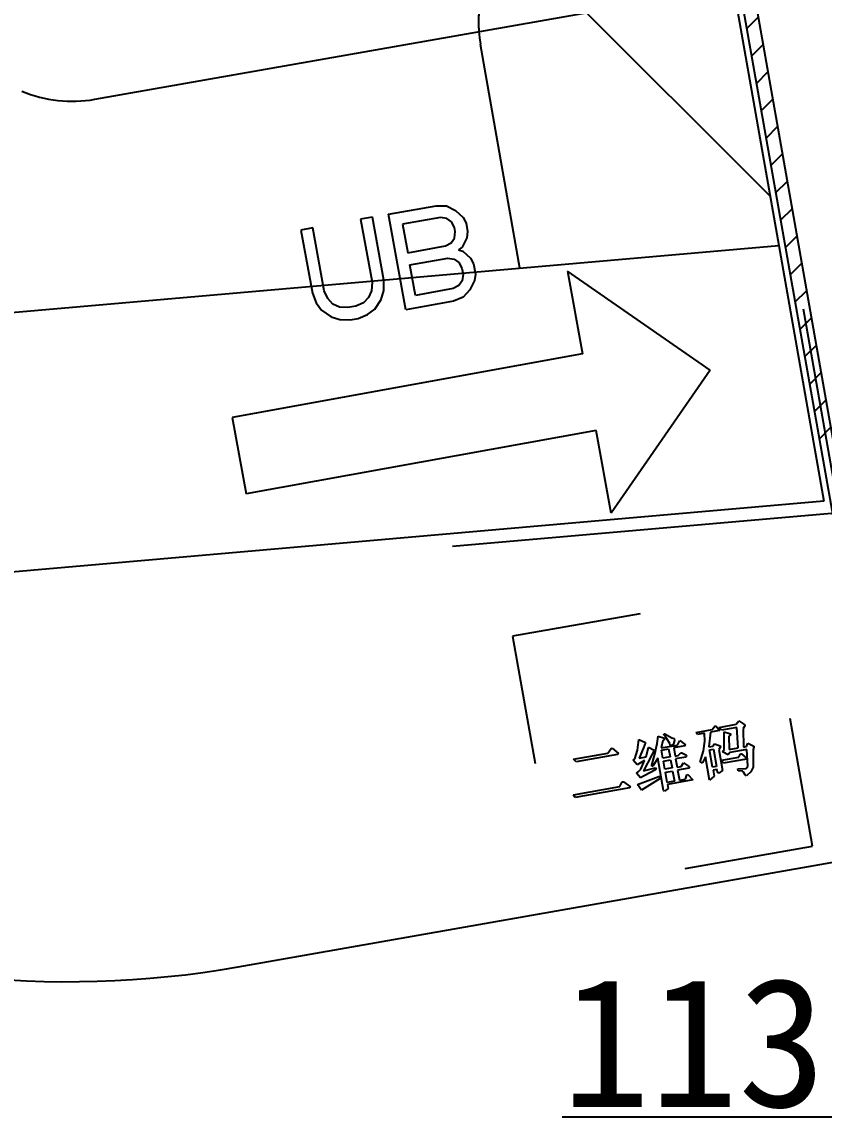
# Model space of a CAD drawing. Header units: millimetres. Extents: x 121 to 715, y 164 to 739.
# Drawn here: x 515.2 to 577.2, y 351.8 to 436.5 of the extents above; entities that cross this region are included whole.
import ezdxf

# ---------------------------------------------------------------- set-up
doc = ezdxf.new("R2010")
doc.units = ezdxf.units.MM
doc.layers.add('NW0323', color=7, linetype='Continuous')
doc.layers.add('標示線', color=3, linetype='Continuous', lineweight=0)
doc.styles.get("Standard").update_dxf_attribs({"font": ''})
doc.styles.get('Standard').set_extended_font_data('SimSun')
doc.dimstyles.new('ISO-25', dxfattribs={"dimtxt": 2.5, "dimasz": 2.5, "dimexe": 1.25, "dimexo": 0.625, "dimtad": 1, "dimtxsty": 'Standard', "dimcen": 2.5, "dimadec": 0, "dimazin": 0, "dimtfac": 1, "dimtmove": 0, "dimatfit": 3, "dimfxl": 1, "dimarcsym": 0})

# ---------------------------------------------------------------- blocks, each defined once
blk = doc.blocks.new('NW0323-A')
at = {"layer": 'NW0323', "color": 7}
for p, q in [((2044.357, 2863.84), (2060.804, 2866.739)), ((2044.357, 2863.84), (2060.804, 2866.739)), ((1993.137, 2856.173), (2054.929, 2861.579)), ((2054.929, 2861.579), (2055.627, 2857.625)), ((2055.627, 2857.625), (1993.137, 2852.158)), ((2046.572, 2850.42), (2063.165, 2853.346)), ((2046.572, 2850.42), (2063.165, 2853.346))]:
    blk.add_line(p, q, dxfattribs=at)
at = {"layer": 'NW0323', "color": 2}
for p, q in [((2050.783, 2866.353), (2054.795, 2862.342)), ((2054.439, 2864.937), (2054.611, 2865.109)), ((2054.513, 2864.514), (2054.686, 2864.686)), ((2054.588, 2864.09), (2054.761, 2864.263)), ((2054.663, 2863.667), (2054.835, 2863.84)), ((2054.737, 2863.244), (2054.91, 2863.417)), ((2054.812, 2862.821), (2054.985, 2862.994)), ((2054.886, 2862.398), (2055.059, 2862.57)), ((2048.896, 2862.061), (2049.634, 2862.194)), ((2049.634, 2862.194), (2049.794, 2862.191)), ((2049.794, 2862.191), (2049.934, 2862.119)), ((2049.934, 2862.119), (2050.049, 2862.01)), ((2054.961, 2861.975), (2055.134, 2862.147)), ((2048.65, 2862.016), (2048.466, 2861.983)), ((2048.466, 2861.983), (2048.642, 2861.009)), ((2048.827, 2861.043), (2048.65, 2862.016)), ((2049.164, 2860.585), (2048.896, 2862.061)), ((2049.699, 2862.011), (2049.115, 2861.906)), ((2049.115, 2861.906), (2049.195, 2861.466)), ((2049.797, 2861.997), (2049.699, 2862.011)), ((2049.87, 2861.945), (2049.797, 2861.997)), ((2049.918, 2861.856), (2049.87, 2861.945)), ((2050.049, 2862.01), (2050.097, 2861.921)), ((2050.097, 2861.921), (2050.119, 2861.796)), ((2047.728, 2861.849), (2047.543, 2861.816)), ((2047.543, 2861.816), (2047.72, 2860.842)), ((2047.904, 2860.876), (2047.728, 2861.849)), ((2049.915, 2861.694), (2049.929, 2861.794)), ((2049.929, 2861.794), (2049.918, 2861.856)), ((2050.119, 2861.796), (2050.106, 2861.696)), ((2049.195, 2861.466), (2049.779, 2861.572)), ((2049.779, 2861.572), (2049.865, 2861.62)), ((2049.865, 2861.62), (2049.915, 2861.694)), ((2050.106, 2861.696), (2050.036, 2861.553)), ((2055.036, 2861.551), (2055.208, 2861.724)), ((2050.036, 2861.553), (2049.98, 2861.511)), ((2049.98, 2861.511), (2050.048, 2861.491)), ((2050.048, 2861.491), (2050.163, 2861.382)), ((2049.229, 2861.278), (2049.813, 2861.383)), ((2049.314, 2860.807), (2049.229, 2861.278)), ((2049.813, 2861.383), (2049.911, 2861.369)), ((2049.911, 2861.369), (2049.984, 2861.317)), ((2049.984, 2861.317), (2050.032, 2861.228)), ((2050.032, 2861.228), (2050.049, 2861.134)), ((2050.163, 2861.382), (2050.21, 2861.293)), ((2050.21, 2861.293), (2050.239, 2861.136)), ((2055.11, 2861.128), (2055.283, 2861.301)), ((2050.049, 2861.134), (2050.035, 2861.034)), ((2050.239, 2861.136), (2050.225, 2861.036)), ((2053.87, 2859.648), (2051.662, 2861.179)), ((2051.662, 2861.179), (2051.894, 2859.9)), ((2048.642, 2861.009), (2048.634, 2860.878)), ((2048.824, 2860.88), (2048.827, 2861.043)), ((2049.898, 2860.912), (2049.314, 2860.807)), ((2049.985, 2860.96), (2049.898, 2860.912)), ((2050.035, 2861.034), (2049.985, 2860.96)), ((2050.156, 2860.894), (2050.05, 2860.778)), ((2050.225, 2861.036), (2050.156, 2860.894)), ((2047.72, 2860.842), (2047.779, 2860.691)), ((2047.958, 2860.756), (2047.904, 2860.876)), ((2048.036, 2860.672), (2047.958, 2860.756)), ((2048.59, 2860.773), (2048.509, 2860.693)), ((2048.634, 2860.878), (2048.59, 2860.773)), ((2048.685, 2860.595), (2048.785, 2860.743)), ((2048.785, 2860.743), (2048.824, 2860.88)), ((2050.05, 2860.778), (2049.902, 2860.718)), ((2055.185, 2860.705), (2055.358, 2860.878)), ((2047.779, 2860.691), (2047.863, 2860.576)), ((2047.863, 2860.576), (2048.009, 2860.473)), ((2048.14, 2860.626), (2048.036, 2860.672)), ((2048.268, 2860.617), (2048.14, 2860.626)), ((2048.391, 2860.64), (2048.268, 2860.617)), ((2048.509, 2860.693), (2048.391, 2860.64)), ((2048.574, 2860.51), (2048.685, 2860.595)), ((2049.902, 2860.718), (2049.164, 2860.585)), ((2048.009, 2860.473), (2048.143, 2860.432)), ((2048.143, 2860.432), (2048.303, 2860.429)), ((2048.303, 2860.429), (2048.426, 2860.451)), ((2048.426, 2860.451), (2048.574, 2860.51)), ((2055.26, 2860.282), (2055.432, 2860.454)), ((2051.894, 2859.9), (2046.482, 2858.92)), ((2055.334, 2859.859), (2055.507, 2860.031)), ((2053.87, 2859.648), (2052.339, 2857.44)), ((2055.409, 2859.435), (2055.581, 2859.608)), ((2055.483, 2859.012), (2055.656, 2859.185)), ((2046.482, 2858.92), (2046.695, 2857.739)), ((2052.107, 2858.719), (2046.695, 2857.739)), ((2052.339, 2857.44), (2052.107, 2858.719)), ((2055.558, 2858.589), (2055.731, 2858.762))]:
    blk.add_line(p, q, dxfattribs=at)
at = {"layer": 'NW0323', "color": 4}
for p, q in [((2054.519, 2865.631), (2056.881, 2852.238)), ((2056.684, 2852.203), (2054.322, 2865.597)), ((2054.258, 2865.384), (2054.929, 2861.579)), ((2050.929, 2861.229), (2050.319, 2864.689)), ((2055.306, 2860.596), (2055.861, 2857.445)), ((2055.861, 2857.445), (2049.884, 2856.922)), ((2052.786, 2855.882), (2050.816, 2855.535)), ((2050.816, 2855.535), (2051.164, 2853.565)), ((2053.9, 2854.09), (2053.939, 2854.145)), ((2053.939, 2854.145), (2053.954, 2854.148)), ((2053.954, 2854.148), (2054.015, 2854.078)), ((2054.007, 2854.125), (2054.272, 2854.172)), ((2054.046, 2854.083), (2054.007, 2854.125)), ((2054.281, 2854.125), (2054.046, 2854.083)), ((2054.272, 2854.172), (2054.311, 2854.227)), ((2054.304, 2853.806), (2054.281, 2854.125)), ((2054.311, 2854.227), (2054.403, 2854.162)), ((2054.406, 2854.147), (2054.38, 2854.11)), ((2054.403, 2854.162), (2054.406, 2854.147)), ((2055.45, 2852.29), (2055.103, 2854.26)), ((2053.051, 2853.876), (2053.063, 2853.991)), ((2053.063, 2853.991), (2053.165, 2853.96)), ((2053.168, 2853.945), (2053.139, 2853.923)), ((2053.154, 2854.023), (2053.17, 2854.025)), ((2053.157, 2854.007), (2053.154, 2854.023)), ((2053.199, 2853.95), (2053.157, 2854.007)), ((2053.165, 2853.96), (2053.168, 2853.945)), ((2053.17, 2854.025), (2053.277, 2853.964)), ((2053.244, 2853.877), (2053.199, 2853.95)), ((2053.277, 2853.964), (2053.311, 2853.954)), ((2053.311, 2853.954), (2053.317, 2853.922)), ((2053.65, 2854.046), (2053.9, 2854.09)), ((2053.671, 2854.017), (2053.65, 2854.046)), ((2053.78, 2854.036), (2053.671, 2854.017)), ((2053.787, 2853.909), (2053.78, 2854.036)), ((2053.874, 2854.053), (2053.85, 2853.823)), ((2054.015, 2854.078), (2053.874, 2854.053)), ((2054.083, 2854.058), (2054.185, 2854.027)), ((2054.083, 2853.784), (2054.083, 2854.058)), ((2054.188, 2854.012), (2054.159, 2853.99)), ((2054.159, 2853.99), (2054.164, 2853.782)), ((2054.185, 2854.027), (2054.188, 2854.012)), ((2054.38, 2854.11), (2054.383, 2853.82)), ((2052.288, 2853.725), (2052.339, 2853.798)), ((2052.339, 2853.798), (2052.355, 2853.801)), ((2052.355, 2853.801), (2052.45, 2853.721)), ((2052.706, 2853.638), (2052.747, 2853.774)), ((2052.747, 2853.774), (2052.766, 2853.938)), ((2052.766, 2853.938), (2052.871, 2853.892)), ((2052.838, 2853.806), (2052.769, 2853.649)), ((2052.871, 2853.892), (2052.838, 2853.806)), ((2052.878, 2853.668), (2052.916, 2853.82)), ((2052.916, 2853.82), (2053.005, 2853.771)), ((2053.016, 2853.708), (2053.051, 2853.876)), ((2053.139, 2853.923), (2053.112, 2853.806)), ((2053.112, 2853.806), (2053.362, 2853.85)), ((2053.117, 2853.774), (2053.227, 2853.794)), ((2053.139, 2853.649), (2053.117, 2853.774)), ((2053.227, 2853.794), (2053.249, 2853.669)), ((2053.25, 2853.846), (2053.244, 2853.877)), ((2053.297, 2853.854), (2053.25, 2853.846)), ((2053.317, 2853.922), (2053.297, 2853.854)), ((2053.477, 2853.838), (2053.305, 2853.808)), ((2053.305, 2853.808), (2053.327, 2853.682)), ((2053.362, 2853.85), (2053.398, 2853.921)), ((2053.398, 2853.921), (2053.49, 2853.856)), ((2053.49, 2853.856), (2053.477, 2853.838)), ((2053.765, 2853.76), (2053.787, 2853.909)), ((2053.85, 2853.823), (2053.913, 2853.834)), ((2053.858, 2853.776), (2053.921, 2853.787)), ((2053.905, 2853.51), (2053.858, 2853.776)), ((2053.913, 2853.834), (2053.938, 2853.871)), ((2053.921, 2853.787), (2053.968, 2853.521)), ((2053.938, 2853.871), (2054.025, 2853.838)), ((2054.028, 2853.822), (2054.002, 2853.785)), ((2054.002, 2853.785), (2054.06, 2853.457)), ((2054.025, 2853.838), (2054.028, 2853.822)), ((2054.057, 2853.747), (2054.083, 2853.784)), ((2054.164, 2853.782), (2054.304, 2853.806)), ((2054.438, 2853.782), (2054.172, 2853.735)), ((2054.383, 2853.82), (2054.429, 2853.829)), ((2054.429, 2853.829), (2054.452, 2853.881)), ((2054.451, 2853.526), (2054.438, 2853.782)), ((2054.452, 2853.881), (2054.542, 2853.832)), ((2054.544, 2853.817), (2054.534, 2853.783)), ((2054.534, 2853.783), (2054.534, 2853.509)), ((2054.542, 2853.832), (2054.544, 2853.817)), ((2051.756, 2853.631), (2052.288, 2853.725)), ((2051.796, 2853.59), (2051.756, 2853.631)), ((2052.437, 2853.703), (2051.796, 2853.59)), ((2052.45, 2853.721), (2052.437, 2853.703)), ((2052.678, 2853.616), (2052.706, 2853.638)), ((2052.738, 2853.546), (2052.678, 2853.616)), ((2052.855, 2853.615), (2052.738, 2853.546)), ((2052.769, 2853.649), (2052.878, 2853.668)), ((2052.799, 2853.477), (2052.855, 2853.615)), ((2052.969, 2853.7), (2052.836, 2853.451)), ((2052.966, 2853.538), (2053.016, 2853.708)), ((2053.005, 2853.771), (2052.969, 2853.7)), ((2053.058, 2853.651), (2052.984, 2853.525)), ((2053.147, 2853.151), (2053.058, 2853.651)), ((2053.249, 2853.669), (2053.139, 2853.649)), ((2053.148, 2853.603), (2053.257, 2853.622)), ((2053.257, 2853.622), (2053.279, 2853.497)), ((2053.327, 2853.682), (2053.374, 2853.691)), ((2053.492, 2853.663), (2053.335, 2853.636)), ((2053.335, 2853.636), (2053.357, 2853.511)), ((2053.374, 2853.691), (2053.415, 2853.73)), ((2053.415, 2853.73), (2053.431, 2853.733)), ((2053.431, 2853.733), (2053.502, 2853.697)), ((2053.502, 2853.697), (2053.492, 2853.663)), ((2053.714, 2853.59), (2053.765, 2853.76)), ((2053.797, 2853.669), (2053.748, 2853.579)), ((2053.86, 2853.309), (2053.797, 2853.669)), ((2054.048, 2853.616), (2054.314, 2853.663)), ((2054.072, 2853.572), (2054.048, 2853.616)), ((2054.146, 2853.698), (2054.057, 2853.747)), ((2054.431, 2853.635), (2054.072, 2853.572)), ((2054.172, 2853.735), (2054.146, 2853.698)), ((2054.314, 2853.663), (2054.337, 2853.715)), ((2054.337, 2853.715), (2054.352, 2853.718)), ((2054.352, 2853.718), (2054.429, 2853.651)), ((2054.429, 2853.651), (2054.431, 2853.635)), ((2052.729, 2853.416), (2052.758, 2853.437)), ((2052.758, 2853.437), (2052.799, 2853.477)), ((2052.836, 2853.451), (2053.021, 2853.5)), ((2053.026, 2853.468), (2052.85, 2853.373)), ((2052.968, 2853.523), (2052.966, 2853.538)), ((2052.984, 2853.525), (2052.968, 2853.523)), ((2053.021, 2853.5), (2053.039, 2853.487)), ((2053.039, 2853.487), (2053.026, 2853.468)), ((2053.17, 2853.477), (2053.148, 2853.603)), ((2053.279, 2853.497), (2053.17, 2853.477)), ((2053.178, 2853.431), (2053.287, 2853.45)), ((2053.287, 2853.45), (2053.315, 2853.294)), ((2053.357, 2853.511), (2053.42, 2853.522)), ((2053.538, 2853.494), (2053.366, 2853.464)), ((2053.366, 2853.464), (2053.393, 2853.307)), ((2053.42, 2853.522), (2053.458, 2853.577)), ((2053.458, 2853.577), (2053.55, 2853.512)), ((2053.55, 2853.512), (2053.538, 2853.494)), ((2053.732, 2853.577), (2053.714, 2853.59)), ((2053.748, 2853.579), (2053.732, 2853.577)), ((2053.968, 2853.521), (2053.905, 2853.51)), ((2053.976, 2853.475), (2053.914, 2853.464)), ((2053.914, 2853.464), (2053.93, 2853.37)), ((2053.984, 2853.428), (2053.976, 2853.475)), ((2054.06, 2853.457), (2054.003, 2853.415)), ((2054.297, 2853.483), (2054.425, 2853.489)), ((2054.303, 2853.452), (2054.297, 2853.483)), ((2054.368, 2853.447), (2054.303, 2853.452)), ((2054.386, 2853.434), (2054.368, 2853.447)), ((2054.425, 2853.489), (2054.451, 2853.526)), ((2054.498, 2853.438), (2054.428, 2853.377)), ((2054.534, 2853.509), (2054.498, 2853.438)), ((2052.475, 2853.21), (2052.511, 2853.281)), ((2052.511, 2853.281), (2052.527, 2853.284)), ((2052.527, 2853.284), (2052.637, 2853.206)), ((2052.79, 2853.346), (2052.729, 2853.416)), ((2052.744, 2853.241), (2053.077, 2853.364)), ((2052.85, 2853.373), (2052.79, 2853.346)), ((2053.098, 2853.336), (2052.807, 2853.156)), ((2053.077, 2853.364), (2053.092, 2853.367)), ((2053.092, 2853.367), (2053.098, 2853.336)), ((2053.206, 2853.274), (2053.178, 2853.431)), ((2053.315, 2853.294), (2053.206, 2853.274)), ((2053.602, 2853.312), (2053.211, 2853.243)), ((2053.393, 2853.307), (2053.487, 2853.324)), ((2053.487, 2853.324), (2053.507, 2853.392)), ((2053.507, 2853.392), (2053.523, 2853.395)), ((2053.523, 2853.395), (2053.602, 2853.312)), ((2053.93, 2853.37), (2053.86, 2853.309)), ((2054.003, 2853.415), (2053.984, 2853.428)), ((2054.41, 2853.39), (2054.386, 2853.434)), ((2054.428, 2853.377), (2054.41, 2853.39)), ((2051.756, 2853.083), (2052.475, 2853.21)), ((2052.624, 2853.188), (2051.78, 2853.039)), ((2052.637, 2853.206), (2052.624, 2853.188)), ((2052.807, 2853.156), (2052.744, 2853.241)), ((2053.165, 2853.138), (2053.147, 2853.151)), ((2053.222, 2853.18), (2053.165, 2853.138)), ((2053.211, 2853.243), (2053.222, 2853.18)), ((2051.78, 2853.039), (2051.756, 2853.083)), ((2053.481, 2851.943), (2055.45, 2852.29))]:
    blk.add_line(p, q, dxfattribs=at)
for start, end in [(15.6938, 184.3062), (10, 190)]:
    blk.add_arc((2052.289, 2865.037), 2, start, end, dxfattribs=at)
at = {"layer": 'NW0323', "color": 7}
for centre, radius, start in [((2044.01, 2865.809), 2, 247.0645), ((2044.01, 2865.809), 2, 247.0645), ((2043.95, 2865.291), 15.1, 246.7983), ((2043.95, 2865.291), 15.1, 246.7983)]:
    blk.add_arc(centre, radius, start, 280, dxfattribs=at)

msp = doc.modelspace()

# ---------------------------------------------------------------- block references
at = {"layer": 'NW0323', "xscale": 5.000000000000034, "yscale": 5.000000000000034, "zscale": 5.000000000000034}
msp.add_blockref('NW0323-A', (-9700.92, -13888.718), dxfattribs=at)

# ---------------------------------------------------------------- texts
at = {"layer": '標示線', "color": 6, "insert": (556.973, 352.392), "char_height": 10, "attachment_point": 7}
msp.add_mtext('113', dxfattribs=at)

# ---------------------------------------------------------------- leaders
at = {"layer": '標示線', "color": 6, "annotation_type": 0, "has_hookline": 1, "hookline_direction": 1}
for points, text_width in [([(596.322, 431.161), (556.16, 472.238), (551.16, 472.238)], 12.667), ([(603.573, 389.215), (581.431, 351.767), (576.431, 351.767)], 18.833)]:
    msp.add_leader(points, dimstyle='ISO-25', override={"dimasz": 5}, dxfattribs=dict(at, text_width=text_width))

doc.saveas('drawing.dxf')
